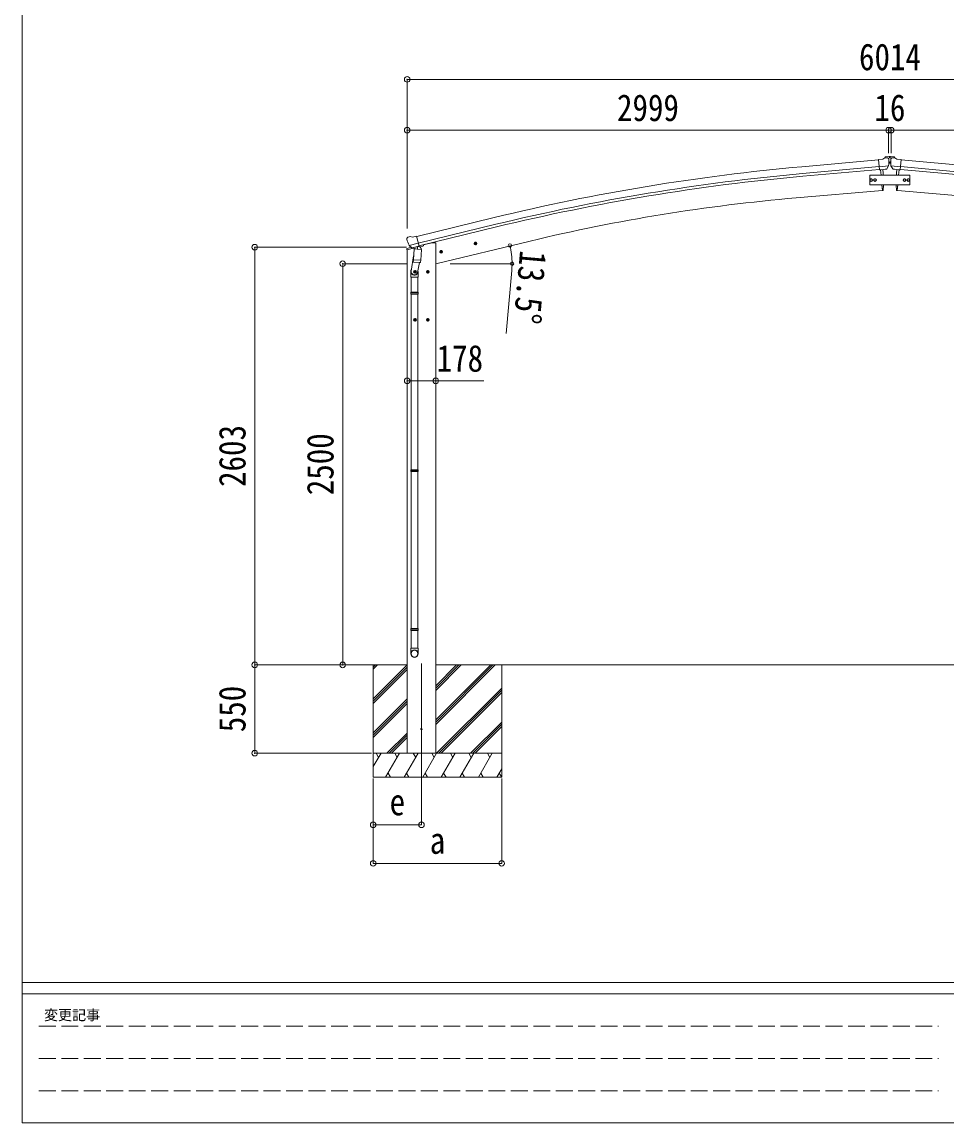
# Model space of a CAD drawing. Units: millimetres at full size. Extents: x -9783 to 33754, y -10064 to 6752.
# Drawn here: x -9783 to -4022, y -6828 to 32 of the extents above; entities that cross this region are included whole.
import ezdxf
from ezdxf.enums import TextEntityAlignment as Align

# ---------------------------------------------------------------- set-up
doc = ezdxf.new("R2010")
doc.units = ezdxf.units.MM
doc.header["$LTSCALE"] = 35
doc.header["$PDMODE"] = 32
doc.header["$PDSIZE"] = 35
doc.linetypes.add('DASHED3', pattern=[4, 3, -1])
for name, color, linetype, lineweight in [('0-0_0', 7, 'Continuous', 9), ('0-1_本体', 4, 'Continuous', 9), ('0-2_部品', 7, 'Continuous', 9), ('0-7_合掌部品', 3, 'Continuous', 9), ('0-8_PARTS2', 2, 'Continuous', 9), ('0-A_寸法', 6, 'Continuous', 9), ('F-0_240', 7, 'Continuous', 9)]:
    doc.layers.add(name, color=color, linetype=linetype, lineweight=lineweight)
doc.styles.add('ＭＳ ゴシック', font='')
doc.styles.get('ＭＳ ゴシック').set_extended_font_data('MS Gothic')

msp = doc.modelspace()

# ---------------------------------------------------------------- linework, layer by layer
at = {"layer": '0-0_0'}
for p, q in [((-7969.51, -3973.87), (-7384.17, -3973.87)), ((-7595.42, -4185.1), (-7384.17, -3973.85)), ((-7595.42, -3973.87), (-7595.42, -4673.87)), ((-7595.42, -4001.25), (-7568.04, -3973.87)), ((-7595.42, -3987.11), (-7582.18, -3973.87)), ((-7206.17, -4344.63), (-6835.41, -3973.87)), ((-7206.17, -4316.35), (-6863.69, -3973.87)), ((-7206.17, -4330.49), (-6849.55, -3973.87)), ((-7206.17, -4132.5), (-7047.54, -3973.87)), ((-7206.17, -4118.36), (-7061.68, -3973.87)), ((-7206.17, -4104.22), (-7075.82, -3973.87)), ((-7206.17, -3973.87), (-4376.75, -3973.87)), ((-6795.42, -3973.87), (-6795.42, -4673.87)), ((-1548.2, -3973.87), (-4377.62, -3973.87)), ((-7595.42, -4199.24), (-7384.17, -3987.99)), ((-7595.42, -4213.38), (-7384.17, -4002.14)), ((-7201.56, -4523.87), (-6795.42, -4117.73)), ((-7187.42, -4523.87), (-6795.42, -4131.87)), ((-7173.28, -4523.87), (-6795.42, -4146.02)), ((-7595.42, -4397.23), (-7384.17, -4185.98)), ((-7595.42, -4411.37), (-7384.17, -4200.12)), ((-7595.42, -4425.52), (-7384.17, -4214.27)), ((-6989.43, -4523.87), (-6795.42, -4329.86)), ((-6975.29, -4523.87), (-6795.42, -4344.01)), ((-6961.14, -4523.87), (-6795.42, -4358.15)), ((-7509.93, -4523.87), (-7384.17, -4398.11)), ((-7495.79, -4523.87), (-7384.17, -4412.26)), ((-7481.64, -4523.87), (-7384.17, -4426.4)), ((-6795.42, -4523.87), (-7595.42, -4523.87)), ((-7595.42, -4607.7), (-7547.02, -4523.87)), ((-7562.02, -4549.85), (-7577.02, -4523.87)), ((-7518.15, -4673.87), (-7431.55, -4523.87)), ((-7446.55, -4549.85), (-7461.55, -4523.87)), ((-7402.68, -4673.87), (-7316.08, -4523.87)), ((-7331.08, -4549.85), (-7346.08, -4523.87)), ((-7287.21, -4673.87), (-7200.61, -4523.87)), ((-7215.61, -4549.85), (-7230.61, -4523.87)), ((-7171.74, -4673.87), (-7085.14, -4523.87)), ((-7100.14, -4549.85), (-7115.14, -4523.87)), ((-7056.27, -4673.87), (-6969.67, -4523.87)), ((-6999.67, -4523.87), (-6984.67, -4549.85)), ((-6940.8, -4673.87), (-6854.2, -4523.87)), ((-6869.2, -4549.85), (-6884.2, -4523.87)), ((-7503.15, -4647.89), (-7488.16, -4673.87)), ((-7387.68, -4647.89), (-7372.68, -4673.87)), ((-7272.21, -4647.89), (-7257.21, -4673.87)), ((-7156.74, -4647.89), (-7141.75, -4673.87)), ((-7041.27, -4647.89), (-7026.28, -4673.87)), ((-6925.8, -4647.89), (-6910.8, -4673.87)), ((-6825.33, -4673.87), (-6795.42, -4622.06)), ((-6810.33, -4647.89), (-6795.33, -4673.87)), ((-7595.42, -4673.87), (-6795.42, -4673.87))]:
    msp.add_line(p, q, dxfattribs=at)
at = {"layer": '0-1_本体'}
for p, q in [((-4925.18, -869.24), (-4447.85, -826.2)), ((-4921.3, -912.23), (-4444.13, -869.2)), ((-4919.79, -929), (-4442.62, -885.97)), ((-3834.58, -929), (-4311.76, -885.97)), ((-3833.07, -912.23), (-4310.24, -869.2)), ((-3829.2, -869.24), (-4306.53, -826.2)), ((-4424.14, -1016.78), (-4962.09, -1063.84)), ((-4330.23, -1016.78), (-3792.28, -1063.84)), ((-7324.7, -1303.72), (-6841.82, -1186.24)), ((-7314.67, -1345.7), (-6831.58, -1228.4)), ((-7310.69, -1362.07), (-6827.61, -1244.77)), ((-7356.2, -1370.61), (-7356.2, -1371.16)), ((-7282.18, -1356.36), (-7230.17, -1343.87)), ((-7206.17, -1343.87), (-7230.17, -1343.87)), ((-6618.08, -1332.68), (-7206.17, -1473.87)), ((-7206.17, -1343.87), (-7206.17, -4523.87)), ((-7384.17, -4523.87), (-7384.17, -1387.31))]:
    msp.add_line(p, q, dxfattribs=at)
at = {"layer": '0-1_本体', "color": 6}
msp.add_line((-7206.17, -2204.05), (-7384.17, -2204.05), dxfattribs=at)
at = {"layer": '0-1_本体'}
for centre, radius, start, end in [((-3749.12, -13923.27), 13106.9, 95.14794, 103.64794), ((-3749.12, -13923.27), 13063.74, 95.14794, 103.64794), ((-3749.12, -13923.27), 13046.9, 95.14794, 103.64794), ((-3983.49, -12326.49), 11305.08, 94.96591, 103.47643)]:
    msp.add_arc(centre, radius, start, end, dxfattribs=at)
at = {"layer": '0-2_部品'}
for p, q in [((-7351.1, -1307.99), (-7325.17, -1301.76)), ((-7386.16, -1319.3), (-7385.88, -1320.45)), ((-7381.94, -1310.73), (-7385.8, -1317.02)), ((-7358.28, -1371.84), (-7384.43, -1378.12)), ((-7378.84, -1308.48), (-7365.66, -1305.31)), ((-7372.1, -1359.61), (-7314.6, -1345.8)), ((-7355.25, -1374.52), (-7371.63, -1360.03)), ((-7351.1, -1307.99), (-7364.36, -1305.29)), ((-7350.18, -1374.61), (-7313.47, -1365.8)), ((-7319.42, -1367.62), (-7320.45, -1382.23)), ((-7313.47, -1365.8), (-7311.94, -1365.43)), ((-7310.39, -1363.33), (-7309.45, -1363.4)), ((-7309.45, -1363.4), (-7296.13, -1378.71)), ((-7305.15, -1368.34), (-7286.01, -1363.75)), ((-7282.18, -1355.15), (-7282.18, -1358.89)), ((-6968.68, -1350.11), (-6949.23, -1345.44)), ((-6964.12, -1342.33), (-6966.25, -1349.53)), ((-6956.82, -1340.58), (-6964.12, -1342.33)), ((-6956.62, -1357.5), (-6961.29, -1338.05)), ((-6951.65, -1346.02), (-6956.82, -1340.58)), ((-6953.79, -1353.22), (-6951.65, -1346.02)), ((-7386.73, -1387.93), (-7343.71, -1377.6)), ((-7386.73, -1381.04), (-7386.73, -1387.93)), ((-7343.66, -1424.04), (-7359.57, -1520.21)), ((-7352.54, -1375.09), (-7345.02, -1373.28)), ((-7351.71, -1374.98), (-7350.18, -1374.61)), ((-7348.34, -1374.84), (-7348.39, -1375.58)), ((-7347.63, -1376.62), (-7321.82, -1383.06)), ((-7340.72, -1381.97), (-7345.39, -1448.81)), ((-7295.03, -1385.16), (-7340.72, -1381.97)), ((-7338.94, -1378.79), (-7339.17, -1382.08)), ((-7299.7, -1452), (-7295.03, -1385.16)), ((-7296.13, -1378.71), (-7296.58, -1385.06)), ((-7182.61, -1401.47), (-7163.16, -1396.8)), ((-7178.05, -1393.69), (-7180.18, -1400.89)), ((-7170.75, -1391.94), (-7178.05, -1393.69)), ((-7170.55, -1408.86), (-7175.22, -1389.41)), ((-7165.59, -1397.38), (-7170.75, -1391.94)), ((-7167.72, -1404.58), (-7165.59, -1397.38)), ((-7346.25, -1461.27), (-7345.38, -1448.81)), ((-7345.85, -1462.63), (-7345.86, -1462.63)), ((-7299.7, -1452), (-7345.39, -1448.81)), ((-7344.41, -1463.41), (-7302.71, -1466.33)), ((-7308.14, -1465.95), (-7318.87, -1529.53)), ((-7299.72, -1452), (-7300.6, -1464.7)), ((-7361.72, -1557.37), (-7361.72, -1523.02)), ((-7315.72, -1557.37), (-7361.72, -1557.37)), ((-7359.72, -1557.37), (-7359.72, -1651.37)), ((-7325.17, -1524.11), (-7345.17, -1524.11)), ((-7335.17, -1516.61), (-7341.67, -1520.36)), ((-7341.67, -1520.36), (-7341.67, -1527.87)), ((-7341.67, -1527.87), (-7335.17, -1531.62)), ((-7335.17, -1534.11), (-7335.17, -1514.11)), ((-7328.67, -1520.36), (-7335.17, -1516.61)), ((-7317.72, -1557.37), (-7317.72, -1651.37)), ((-7315.72, -1522.72), (-7315.72, -1557.37)), ((-7245.17, -1524.11), (-7265.17, -1524.11)), ((-7255.17, -1516.61), (-7261.67, -1520.36)), ((-7261.67, -1520.36), (-7261.67, -1527.87)), ((-7261.67, -1527.87), (-7255.17, -1531.62)), ((-7255.17, -1534.11), (-7255.17, -1514.11)), ((-7248.67, -1520.36), (-7255.17, -1516.61)), ((-7361.72, -1653.37), (-7360.72, -1651.37)), ((-7315.72, -1653.37), (-7361.72, -1653.37)), ((-7315.72, -1661.37), (-7361.72, -1661.37)), ((-7316.72, -1651.37), (-7360.72, -1651.37)), ((-7316.72, -1663.37), (-7360.72, -1663.37)), ((-7359.72, -1663.37), (-7359.72, -2757.56)), ((-7317.72, -1663.37), (-7317.72, -2757.56)), ((-7315.72, -1653.37), (-7316.72, -1651.37)), ((-7315.72, -1661.37), (-7316.72, -1663.37)), ((-7315.72, -1653.37), (-7315.72, -1661.37)), ((-7325.17, -1824.11), (-7345.17, -1824.11)), ((-7335.17, -1816.61), (-7341.67, -1820.36)), ((-7341.67, -1820.36), (-7341.67, -1827.87)), ((-7341.67, -1827.87), (-7335.17, -1831.62)), ((-7335.17, -1834.11), (-7335.17, -1814.11)), ((-7328.67, -1820.36), (-7335.17, -1816.61)), ((-7245.17, -1824.11), (-7265.17, -1824.11)), ((-7255.17, -1816.61), (-7261.67, -1820.36)), ((-7261.67, -1820.36), (-7261.67, -1827.87)), ((-7261.67, -1827.87), (-7255.17, -1831.62)), ((-7255.17, -1834.11), (-7255.17, -1814.11)), ((-7248.67, -1820.36), (-7255.17, -1816.61)), ((-7361.72, -2759.56), (-7360.72, -2757.56)), ((-7315.72, -2759.56), (-7361.72, -2759.56)), ((-7315.72, -2767.56), (-7361.72, -2767.56)), ((-7316.72, -2757.56), (-7360.72, -2757.56)), ((-7316.72, -2769.56), (-7360.72, -2769.56)), ((-7359.72, -2769.56), (-7359.72, -3747.75)), ((-7317.72, -2769.56), (-7317.72, -3747.75)), ((-7315.72, -2759.56), (-7316.72, -2757.56)), ((-7315.72, -2767.56), (-7316.72, -2769.56)), ((-7315.72, -2759.56), (-7315.72, -2767.56)), ((-7361.72, -3749.75), (-7360.72, -3747.75)), ((-7315.72, -3749.75), (-7361.72, -3749.75)), ((-7315.72, -3757.75), (-7361.72, -3757.75)), ((-7316.72, -3747.75), (-7360.72, -3747.75)), ((-7316.72, -3759.75), (-7360.72, -3759.75)), ((-7359.72, -3759.75), (-7359.72, -3869.75)), ((-7317.72, -3759.75), (-7317.72, -3869.75)), ((-7315.72, -3749.75), (-7316.72, -3747.75)), ((-7315.72, -3757.75), (-7316.72, -3759.75)), ((-7315.72, -3749.75), (-7315.72, -3757.75)), ((-7361.72, -3903.89), (-7361.72, -3869.75)), ((-7315.72, -3869.75), (-7361.72, -3869.75)), ((-7315.72, -3903.89), (-7315.72, -3869.75))]:
    msp.add_line(p, q, dxfattribs=at)
for points in [[(-7319.74, -1367.21), (-7310.02, -1364.88), (-7325.17, -1301.76)], [(-7372.37, -1359.03), (-7371.79, -1359.88), (-7371.63, -1360.03)], [(-7319.74, -1367.21), (-7319.98, -1367.36), (-7344.74, -1373.31), (-7345.02, -1373.28)], [(-6966.25, -1349.53), (-6961.08, -1354.97), (-6953.79, -1353.22)], [(-7180.18, -1400.89), (-7175.02, -1406.33), (-7167.72, -1404.58)], [(-7335.17, -1531.62), (-7328.67, -1527.87), (-7328.67, -1520.36)], [(-7255.17, -1531.62), (-7248.67, -1527.87), (-7248.67, -1520.36)], [(-7361.72, -1653.37), (-7361.72, -1661.37), (-7360.72, -1663.37)], [(-7335.17, -1831.62), (-7328.67, -1827.87), (-7328.67, -1820.36)], [(-7255.17, -1831.62), (-7248.67, -1827.87), (-7248.67, -1820.36)], [(-7361.72, -2759.56), (-7361.72, -2767.56), (-7360.72, -2769.56)], [(-7361.72, -3749.75), (-7361.72, -3757.75), (-7360.72, -3759.75)]]:
    msp.add_lwpolyline(points, dxfattribs=at)
for centre, radius in [((-6958.95, -1347.78), 8.5), ((-6958.95, -1347.78), 7.7), ((-6958.95, -1347.78), 6.5), ((-7172.89, -1399.14), 8.5), ((-7172.89, -1399.14), 7.7), ((-7172.89, -1399.14), 6.5), ((-7335.17, -1524.11), 8.5), ((-7335.17, -1524.11), 7.7), ((-7335.17, -1524.11), 6.5), ((-7255.17, -1524.11), 8.5), ((-7255.17, -1524.11), 7.7), ((-7255.17, -1524.11), 6.5), ((-7335.17, -1824.11), 8.5), ((-7335.17, -1824.11), 7.7), ((-7335.17, -1824.11), 6.5), ((-7255.17, -1824.11), 8.5), ((-7255.17, -1824.11), 7.7), ((-7255.17, -1824.11), 6.5)]:
    msp.add_circle(centre, radius, dxfattribs=at)
at = {"layer": '0-2_部品', "color": 4}
msp.add_circle((-7295.17, -4373.87), 4.5, dxfattribs=at)
at = {"layer": '0-2_部品'}
for centre, radius, start, end in [((-7189.08, -1273.2), 202.4, 193.5, 205.09125), ((-7377.68, -1313.34), 5, 103.5, 148.5), ((-7364.96, -1308.23), 3, 78.5, 103.5), ((-7318.83, -1367.71), 0.604, 100.59842, 172.20595), ((-7312.06, -1364.95), 0.5, 283.5, 318.76246), ((-7287.18, -1358.89), 5, 283.5, 0), ((-7383.73, -1381.04), 3, 103.5, 180), ((-7351.82, -1374.49), 0.5, 248.23754, 283.5), ((-7348.84, -1374.81), 0.5, 356, 103.5), ((-7347.39, -1375.65), 1, 176, 256), ((-7321.47, -1382.09), 1.03, 250.03897, 351.96569), ((-7344.31, -1461.44), 1.95, 175.04017, 217.47766), ((-7344.27, -1461.41), 2, 217.40962, 266), ((-7302.57, -1464.33), 2, 266, 349.46843), ((-7331.72, -1523.02), 30, 177.45142, 180)]:
    msp.add_arc(centre, radius, start, end, dxfattribs=at)
for centre, major_axis, ratio, start_param, end_param in [((-7383.24, -1318.59), (-1.57, -2.57), 0.99628, 4.712389, 5.4996506), ((-7353.26, -1372.26), (-0.73, -2.92), 0.997631, 5.8041905, 6.6006116), ((-7353.21, -1372.04), (2.63, 3.16), 0.650902, 4.0958226, 4.1686332), ((-7353.24, -1372.16), (-0.73, -2.92), 0.997631, 0.3902369, 0.4789948), ((-7338.72, -1522.72), (23, 0), 0.996195, 2.5560258, 6.5663028), ((-7338.72, -1522.72), (21, 0), 0.996195, 2.9349147, 5.9512394), ((-7338.72, -3902.14), (-23, 0), 0.996195, 3.1415927, 6.2831853), ((-7338.72, -3903.89), (-23, 0), 0.996195, 3.1415927, 6.2831853), ((-7338.72, -3903.89), (0, -23.43), 0.981806, 4.712389, 7.8539816)]:
    msp.add_ellipse(centre, major_axis=major_axis, ratio=ratio, start_param=start_param, end_param=end_param, dxfattribs=at)
msp.add_ellipse((-7338.72, -3903.89), major_axis=(21, 0), ratio=0.996195, dxfattribs=at)
at = {"layer": '0-7_合掌部品'}
for p, q in [((-4421.46, -821.8), (-4448.03, -824.13)), ((-4421.46, -821.8), (-4409.74, -815.04)), ((-4394.84, -813.45), (-4408.5, -814.65)), ((-4381.91, -806.48), (-4406.04, -808.59)), ((-4385.7, -819.2), (-4391.19, -814.6)), ((-4384.64, -821.25), (-4384.52, -822.59)), ((-4381.91, -806.48), (-4373.91, -806.48)), ((-4376.65, -811.2), (-4375.81, -811.2)), ((-4373.91, -806.48), (-4349.77, -808.59)), ((-4371.26, -821.25), (-4371.38, -822.59)), ((-4370.2, -819.2), (-4364.71, -814.6)), ((-4361.06, -813.45), (-4347.4, -814.65)), ((-4346.41, -814.41), (-4349.77, -808.59)), ((-4346.41, -814.91), (-4346.41, -814.41)), ((-4334.44, -821.8), (-4346.16, -815.04)), ((-4334.44, -821.8), (-4307.87, -824.13)), ((-4442.37, -888.79), (-4448.03, -824.13)), ((-4385.16, -864.09), (-4444.08, -869.25)), ((-4432.41, -887.92), (-4442.37, -888.79)), ((-4435.4, -888.18), (-4432.39, -922.52)), ((-4432.39, -922.52), (-4435.4, -888.18)), ((-4398.8, -884.98), (-4406.51, -885.65)), ((-4396.41, -883.58), (-4385.48, -864.64)), ((-4383.92, -847.98), (-4371.89, -847.98)), ((-4376.65, -843.9), (-4375.81, -843.9)), ((-4370.73, -864.09), (-4311.82, -869.25)), ((-4359.48, -883.58), (-4370.42, -864.64)), ((-4357.1, -884.98), (-4349.39, -885.65)), ((-4320.5, -888.18), (-4323.51, -922.52)), ((-4323.51, -922.52), (-4320.5, -888.18)), ((-4323.49, -887.92), (-4313.53, -888.79)), ((-4313.53, -888.79), (-4307.87, -824.13)), ((-4427.14, -982.52), (-4424.14, -1016.78)), ((-4424.34, -1014.51), (-4427.14, -982.52)), ((-4424.1, -1017.28), (-4424.34, -1014.51)), ((-4421.49, -1016.89), (-4424.1, -1017.28)), ((-4334.41, -1016.89), (-4331.8, -1017.28)), ((-4331.8, -1017.28), (-4331.55, -1014.51)), ((-4328.76, -982.52), (-4331.75, -1016.78)), ((-4331.55, -1014.51), (-4328.76, -982.52))]:
    msp.add_line(p, q, dxfattribs=at)
for points in [[(-4409.41, -814.87), (-4409.41, -814.41), (-4406.04, -808.59)], [(-4379.17, -810.36), (-4380.01, -810.36), (-4380.01, -811.2), (-4379.17, -811.2)], [(-4377.49, -809.52), (-4377.49, -808.68), (-4378.33, -808.68), (-4378.33, -809.52)], [(-4378.33, -812.04), (-4378.33, -812.88), (-4377.49, -812.88), (-4377.49, -812.04)], [(-4375.81, -811.2), (-4375.81, -810.36), (-4376.65, -810.36)], [(-4432.41, -887.92), (-4432.14, -887.99), (-4406.76, -885.77), (-4406.51, -885.65)], [(-4418.94, -922.52), (-4419.53, -908.97), (-4421.03, -887.01)], [(-4385.09, -863.46), (-4385.38, -864.45), (-4385.48, -864.64)], [(-4379.17, -843.06), (-4380.01, -843.06), (-4380.01, -843.9), (-4379.17, -843.9)], [(-4377.49, -842.22), (-4377.49, -841.38), (-4378.33, -841.38), (-4378.33, -842.22)], [(-4378.33, -844.74), (-4378.33, -845.58), (-4377.49, -845.58), (-4377.49, -844.74)], [(-4375.81, -843.9), (-4375.81, -843.06), (-4376.65, -843.06)], [(-4370.81, -863.46), (-4370.52, -864.45), (-4370.42, -864.64)], [(-4323.49, -887.92), (-4323.76, -887.99), (-4349.14, -885.77), (-4349.39, -885.65)], [(-4336.96, -922.52), (-4336.37, -908.97), (-4334.87, -887.01)], [(-4418.95, -1014.05), (-4418.11, -988.43), (-4418.07, -982.52)], [(-4336.95, -1014.05), (-4337.79, -988.43), (-4337.83, -982.52)]]:
    msp.add_lwpolyline(points, dxfattribs=at)
for points in [[(-4252.93, -982.52), (-4252.93, -922.52), (-4502.93, -922.52), (-4502.93, -982.52)], [(-4500.94, -952.52), (-4497.19, -946.02), (-4489.68, -946.02), (-4485.93, -952.52), (-4489.68, -959.02), (-4497.19, -959.02)], [(-4477.44, -952.52), (-4473.69, -946.02), (-4466.18, -946.02), (-4462.43, -952.52), (-4466.18, -959.02), (-4473.69, -959.02)], [(-4278.43, -952.52), (-4282.18, -946.02), (-4289.69, -946.02), (-4293.44, -952.52), (-4289.69, -959.02), (-4282.18, -959.02)], [(-4254.93, -952.52), (-4258.68, -946.02), (-4266.19, -946.02), (-4269.94, -952.52), (-4266.19, -959.02), (-4258.68, -959.02)]]:
    msp.add_lwpolyline(points, close=True, dxfattribs=at)
for centre, radius in [((-4377.91, -810.78), 3.5), ((-4377.91, -843.48), 3.5), ((-4493.43, -952.52), 8.5), ((-4493.43, -952.52), 7.7), ((-4493.43, -952.52), 6.5), ((-4469.93, -952.52), 8.5), ((-4469.93, -952.52), 7.7), ((-4469.93, -952.52), 6.5), ((-4285.93, -952.52), 8.5), ((-4285.93, -952.52), 7.7), ((-4285.93, -952.52), 6.5), ((-4262.43, -952.52), 8.5), ((-4262.43, -952.52), 7.7), ((-4262.43, -952.52), 6.5)]:
    msp.add_circle(centre, radius, dxfattribs=at)
for centre, radius, start, end in [((-4408.24, -817.64), 3, 95, 120), ((-4394.4, -818.43), 5, 50.00648, 94.99352), ((-4586.15, -840.23), 202.4, 353.4085, 5), ((-4379.17, -809.52), 0.84, 270, 0), ((-4379.17, -812.04), 0.84, 0, 90), ((-4376.65, -809.52), 0.84, 180, 270), ((-4376.65, -812.04), 0.84, 90, 180), ((-4169.75, -840.23), 202.4, 175, 186.5915), ((-4361.5, -818.43), 5, 85.00648, 129.99352), ((-4347.66, -817.64), 3, 60, 85), ((-4379.17, -842.22), 0.84, 270, 0), ((-4379.17, -844.74), 0.84, 0, 90), ((-4376.65, -842.22), 0.84, 180, 270), ((-4376.65, -844.74), 0.84, 90, 180), ((-4421.93, -1013.92), 3, 278.50322, 357.46219), ((-4333.97, -1013.92), 3, 182.53781, 261.49678)]:
    msp.add_arc(centre, radius, start, end, dxfattribs=at)
for centre, major_axis, ratio, start_param, end_param in [((-4380.31, -817.2), (-15.35, 3.44), 0.101033, 5.9751426, 5.9753737), ((-4387.63, -821.5), (2.71, -1.31), 0.997474, 0.5366567, 1.3225652), ((-4368.26, -821.5), (-2.71, -1.31), 0.997474, 4.9606201, 5.7465286), ((-4375.59, -817.2), (15.35, 3.44), 0.101033, 0.3078116, 0.3080427), ((-4399.07, -881.98), (1.62, -2.54), 0.997631, 5.8041905, 5.8929484), ((-4399.14, -881.87), (-3.5, 2.17), 0.650902, 2.1145521, 2.1873627), ((-4399.01, -882.07), (1.62, -2.54), 0.997631, 5.965759, 6.7621801), ((-4356.88, -882.07), (-1.62, -2.54), 0.997631, 5.8041905, 6.6006116), ((-4356.76, -881.87), (3.5, 2.17), 0.650902, 4.0958226, 4.1686332), ((-4356.83, -881.98), (-1.62, -2.54), 0.997631, 0.3902369, 0.4789948)]:
    msp.add_ellipse(centre, major_axis=major_axis, ratio=ratio, start_param=start_param, end_param=end_param, dxfattribs=at)
at = {"layer": '0-8_PARTS2'}
msp.add_line((-7295.17, -3964.66), (-7295.17, -4723.87), dxfattribs=at)
at = {"layer": '0-A_寸法'}
for p, q in [((-7384.17, -325.51), (-7384.17, -642.13)), ((-7384.17, -325.51), (-1370.2, -325.51)), ((-7384.17, -642.13), (-7384.17, -1254.36)), ((-7384.17, -642.13), (-4385.17, -642.13)), ((-4385.17, -642.13), (-4385.17, -785.66)), ((-4385.17, -642.13), (-4385.17, -785.66)), ((-4385.17, -642.13), (-4369.17, -642.13)), ((-4369.17, -642.13), (-4369.17, -785.66)), ((-4369.17, -642.13), (-1370.2, -642.13)), ((-8333.74, -1370.87), (-7388.66, -1370.87)), ((-8333.74, -3973.87), (-8333.74, -1370.87)), ((-7785.77, -1473.87), (-7388.66, -1473.87)), ((-7785.77, -3973.87), (-7785.77, -1473.87)), ((-7116.67, -1473.87), (-6729.82, -1473.87)), ((-6732.67, -1516.33), (-6767.03, -1908.83)), ((-7206.17, -2204.05), (-6906.17, -2204.05)), ((-8333.74, -3973.87), (-7605.63, -3973.87)), ((-8333.74, -4523.87), (-8333.74, -3973.87)), ((-8333.74, -4523.87), (-7605.63, -4523.87)), ((-7595.42, -5210.24), (-7595.42, -4681.29)), ((-7595.42, -4970.26), (-7595.42, -4681.29)), ((-7295.17, -4970.26), (-7295.17, -4681.29)), ((-6795.42, -5210.24), (-6795.42, -4681.29)), ((-7295.17, -4970.26), (-7595.42, -4970.26)), ((-7595.42, -5210.24), (-6795.42, -5210.24))]:
    msp.add_line(p, q, dxfattribs=at)
for centre in [(-6744.27, -1360.22), (-6730.82, -1473.87)]:
    msp.add_circle(centre, 10.62, dxfattribs=at)
for start, end in [(0, 13.5), (354.99678, 0)]:
    msp.add_arc((-7217.67, -1473.87), 486.86, start, end, dxfattribs=at)
for p in [(-7384.17, -325.51), (-7384.17, -642.13), (-4385.17, -642.13), (-4369.17, -642.13), (-8333.74, -1370.87), (-7785.77, -1473.87), (-7384.17, -2204.05), (-7206.17, -2204.05), (-8333.74, -3973.87), (-7785.77, -3973.87), (-8333.74, -4523.87), (-7595.42, -4970.26), (-7295.17, -4970.26), (-7595.42, -5210.24), (-6795.42, -5210.24)]:
    msp.add_point(p, dxfattribs=at)
at = {"layer": 'F-0_240', "color": 5}
for p, q in [((-9783.03, 6751.9), (-9783.03, -6828.1)), ((-9783.03, -5953.1), (9396.97, -5953.1)), ((-9783.03, -6023.1), (6285.75, -6023.1)), ((-9783.03, -6828.1), (9396.97, -6828.1))]:
    msp.add_line(p, q, dxfattribs=at)
at = {"layer": 'F-0_240', "color": 4, "linetype": 'DASHED3'}
for p, q in [((-9678.03, -6224.35), (-4074.25, -6224.35)), ((-9678.03, -6425.6), (-4074.25, -6425.6)), ((-9678.03, -6626.85), (-4074.25, -6626.85))]:
    msp.add_line(p, q, dxfattribs=at)

# ---------------------------------------------------------------- texts
at = {"layer": '0-A_寸法', "color": 7, "style": 'ＭＳ ゴシック', "width": 0.85}
for s, p in [('6014', (-4569.69, -318.51)), ('2999', (-6077.17, -635.13)), ('16', (-4473.42, -635.13)), ('178', (-7200.55, -2197.05)), ('e', (-7493.55, -4960.76)), ('a', (-7243.55, -5200.74))]:
    msp.add_text(s, height=166.8, dxfattribs=at).set_placement(p, align=Align.BOTTOM_LEFT)
for s, rotation, p in [('13.5°', 264.997, (-6730.22, -1382.28)), ('2603', 90, (-8340.74, -2864.87)), ('2500', 90, (-7792.77, -2916.37)), ('550', 90, (-8340.74, -4393.25))]:
    msp.add_text(s, height=166.8, rotation=rotation, dxfattribs=at).set_placement(p, align=Align.BOTTOM_LEFT)
at = {"layer": 'F-0_240', "style": 'ＭＳ ゴシック'}
msp.add_text('変更記事', height=64.15, dxfattribs=at).set_placement((-9646.27, -6206.85), align=Align.BOTTOM_LEFT)

doc.saveas('drawing.dxf')
